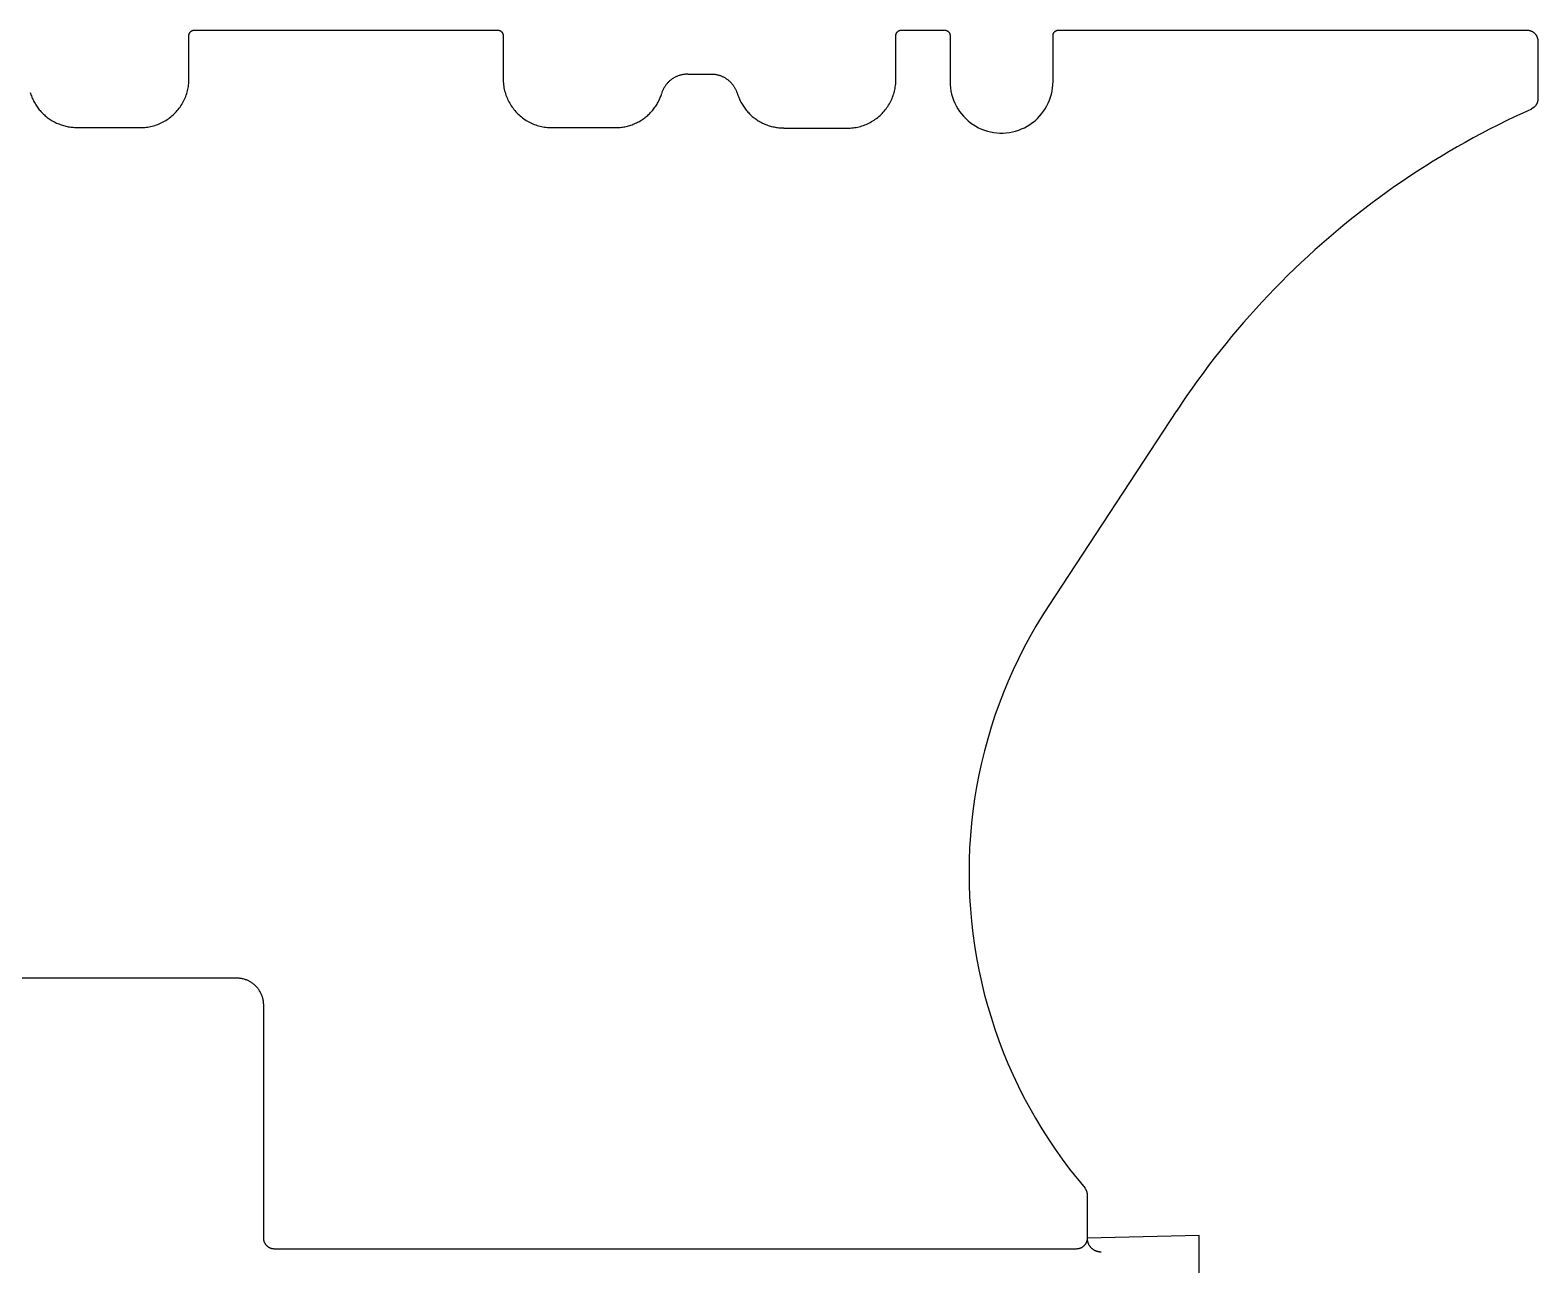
# Model space of a CAD drawing. Extents: x 15 to 3256, y 15 to 486.
# Drawn here: x 2978.2 to 3256.5, y 256.4 to 485.8 of the extents above; entities that cross this region are included whole.
import ezdxf

# ---------------------------------------------------------------- set-up
doc = ezdxf.new("R2010")
doc.units = 0

msp = doc.modelspace()

# ---------------------------------------------------------------- linework, layer by layer
at = {"layer": 'Layer 0', "color": 1}
for p, q in [((3007.5, 476.800018), (3007.5, 484.800018)), ((3008.5, 485.800018), (3064.5, 485.800018)), ((3065.5, 484.800018), (3065.5, 476.800018)), ((3138, 476.700012), (3138, 484.800018)), ((3139, 485.800018), (3147, 485.800018)), ((3148, 484.800018), (3148, 476.300018)), ((3167, 476.300018), (3167, 484.800018)), ((3168, 485.800018), (3254.5, 485.800018)), ((3256.5, 483.800018), (3256.5, 473.100006)), ((3099.600098, 477.700012), (3103.900146, 477.700012)), ((2986.800049, 467.800018), (2998.5, 467.800018)), ((3074.5, 467.800018), (3086.199951, 467.800018)), ((3117.300049, 467.700012), (3129, 467.700012)), ((3189.800049, 415.5), (3166.199951, 379.600006)), ((3016.300049, 310.800018), (2974.300049, 310.800018)), ((3021.300049, 262.800018), (3021.300049, 305.800018)), ((3173.300049, 270.700012), (3173.300049, 262.800018)), ((3194, 263.300018), (3173.300049, 262.800018)), ((3194, 256.399994), (3194, 263.300018)), ((3171.300049, 260.800018), (3023.300049, 260.800018))]:
    msp.add_line(p, q, dxfattribs=at)
for points in [[(3007.5, 484.800018), (3007.500488, 484.830811), (3007.501953, 484.861572), (3007.50415, 484.892273), (3007.507568, 484.922913), (3007.511719, 484.9534), (3007.51709, 484.983765), (3007.523193, 485.013947), (3007.530273, 485.043945), (3007.538086, 485.073669), (3007.547119, 485.10318), (3007.556885, 485.132385), (3007.567627, 485.161255), (3007.579102, 485.189789), (3007.591553, 485.217987), (3007.604736, 485.245758), (3007.618896, 485.273102), (3007.634033, 485.300018), (3007.649902, 485.326447), (3007.666504, 485.352386), (3007.683838, 485.377777), (3007.701904, 485.402649), (3007.720947, 485.426941), (3007.740479, 485.450623), (3007.760986, 485.473724), (3007.781982, 485.496155), (3007.803955, 485.517944), (3007.826416, 485.539032), (3007.849365, 485.559418), (3007.873047, 485.579102), (3007.897461, 485.598022), (3007.922119, 485.616211), (3007.947754, 485.633606), (3007.973633, 485.650238), (3008, 485.666046), (3008.026855, 485.68103), (3008.054199, 485.69519), (3008.082031, 485.708496), (3008.110107, 485.720917), (3008.138672, 485.732483), (3008.167725, 485.743164), (3008.196777, 485.75296), (3008.226318, 485.761841), (3008.256104, 485.769806), (3008.286133, 485.776855), (3008.316162, 485.78299), (3008.34668, 485.788177), (3008.377197, 485.79245), (3008.407715, 485.795746), (3008.438477, 485.798126), (3008.5, 485.800018)], [(3064.5, 485.800018), (3064.530762, 485.79953), (3064.561523, 485.798126), (3064.592285, 485.795746), (3064.622803, 485.79245), (3064.65332, 485.788208), (3064.683594, 485.78302), (3064.713867, 485.776886), (3064.743652, 485.769867), (3064.773438, 485.761902), (3064.802979, 485.753021), (3064.832031, 485.743256), (3064.861084, 485.732574), (3064.889648, 485.721039), (3064.917725, 485.708588), (3064.945557, 485.695313), (3064.9729, 485.681183), (3064.999756, 485.666199), (3065.026123, 485.650421), (3065.052002, 485.63382), (3065.077393, 485.616455), (3065.102295, 485.598297), (3065.126465, 485.579376), (3065.150391, 485.559723), (3065.17334, 485.539337), (3065.195801, 485.51828), (3065.217529, 485.496521), (3065.23877, 485.474121), (3065.259033, 485.45105), (3065.278809, 485.427399), (3065.297607, 485.403137), (3065.315918, 485.378296), (3065.333252, 485.352905), (3065.349854, 485.326996), (3065.365723, 485.300598), (3065.380615, 485.273712), (3065.394775, 485.246399), (3065.408203, 485.218628), (3065.420654, 485.190491), (3065.432129, 485.161987), (3065.442871, 485.133118), (3065.452637, 485.103943), (3065.46167, 485.074493), (3065.469482, 485.044769), (3065.476563, 485.014801), (3065.48291, 484.98465), (3065.488037, 484.954315), (3065.492188, 484.923828), (3065.495605, 484.893219), (3065.498047, 484.862549), (3065.5, 484.801025)], [(3138, 484.800018), (3138.000488, 484.830811), (3138.001953, 484.861572), (3138.00415, 484.892273), (3138.007568, 484.922913), (3138.011719, 484.9534), (3138.01709, 484.983765), (3138.023193, 485.013947), (3138.030273, 485.043945), (3138.038086, 485.073669), (3138.047119, 485.10318), (3138.056885, 485.132385), (3138.067627, 485.161255), (3138.079102, 485.189789), (3138.091553, 485.217987), (3138.104736, 485.245758), (3138.118896, 485.273102), (3138.134033, 485.300018), (3138.149902, 485.326447), (3138.166504, 485.352386), (3138.183838, 485.377777), (3138.201904, 485.402649), (3138.220947, 485.426941), (3138.240479, 485.450623), (3138.260986, 485.473724), (3138.281982, 485.496155), (3138.303955, 485.517944), (3138.326416, 485.539032), (3138.349365, 485.559418), (3138.373047, 485.579102), (3138.397461, 485.598022), (3138.422119, 485.616211), (3138.447754, 485.633606), (3138.473633, 485.650238), (3138.5, 485.666046), (3138.526855, 485.68103), (3138.554199, 485.69519), (3138.582031, 485.708496), (3138.610107, 485.720917), (3138.638672, 485.732483), (3138.667725, 485.743164), (3138.696777, 485.75296), (3138.726318, 485.761841), (3138.756104, 485.769806), (3138.786133, 485.776855), (3138.816162, 485.78299), (3138.84668, 485.788177), (3138.877197, 485.79245), (3138.907715, 485.795746), (3138.938477, 485.798126), (3139, 485.800018)], [(3147, 485.800018), (3147.030762, 485.79953), (3147.061523, 485.798126), (3147.092285, 485.795746), (3147.122803, 485.79245), (3147.15332, 485.788208), (3147.183594, 485.78302), (3147.213867, 485.776886), (3147.243652, 485.769867), (3147.273438, 485.761902), (3147.302979, 485.753021), (3147.332031, 485.743256), (3147.361084, 485.732574), (3147.389648, 485.721039), (3147.417725, 485.708588), (3147.445557, 485.695313), (3147.4729, 485.681183), (3147.499756, 485.666199), (3147.526123, 485.650421), (3147.552002, 485.63382), (3147.577393, 485.616455), (3147.602295, 485.598297), (3147.626465, 485.579376), (3147.650391, 485.559723), (3147.67334, 485.539337), (3147.695801, 485.51828), (3147.717529, 485.496521), (3147.73877, 485.474121), (3147.759033, 485.45105), (3147.778809, 485.427399), (3147.797607, 485.403137), (3147.815918, 485.378296), (3147.833252, 485.352905), (3147.849854, 485.326996), (3147.865723, 485.300598), (3147.880615, 485.273712), (3147.894775, 485.246399), (3147.908203, 485.218628), (3147.920654, 485.190491), (3147.932129, 485.161987), (3147.942871, 485.133118), (3147.952637, 485.103943), (3147.96167, 485.074493), (3147.969482, 485.044769), (3147.976563, 485.014801), (3147.98291, 484.98465), (3147.988037, 484.954315), (3147.992188, 484.923828), (3147.995605, 484.893219), (3147.998047, 484.862549), (3148, 484.801025)], [(3167, 484.800018), (3167.000488, 484.830811), (3167.001953, 484.861572), (3167.00415, 484.892273), (3167.007568, 484.922913), (3167.011719, 484.9534), (3167.01709, 484.983765), (3167.023193, 485.013947), (3167.030273, 485.043945), (3167.038086, 485.073669), (3167.047119, 485.10318), (3167.056885, 485.132385), (3167.067627, 485.161255), (3167.079102, 485.189789), (3167.091553, 485.217987), (3167.104736, 485.245758), (3167.118896, 485.273102), (3167.134033, 485.300018), (3167.149902, 485.326447), (3167.166504, 485.352386), (3167.183838, 485.377777), (3167.201904, 485.402649), (3167.220947, 485.426941), (3167.240479, 485.450623), (3167.260986, 485.473724), (3167.281982, 485.496155), (3167.303955, 485.517944), (3167.326416, 485.539032), (3167.349365, 485.559418), (3167.373047, 485.579102), (3167.397461, 485.598022), (3167.422119, 485.616211), (3167.447754, 485.633606), (3167.473633, 485.650238), (3167.5, 485.666046), (3167.526855, 485.68103), (3167.554199, 485.69519), (3167.582031, 485.708496), (3167.610107, 485.720917), (3167.638672, 485.732483), (3167.667725, 485.743164), (3167.696777, 485.75296), (3167.726318, 485.761841), (3167.756104, 485.769806), (3167.786133, 485.776855), (3167.816162, 485.78299), (3167.84668, 485.788177), (3167.877197, 485.79245), (3167.907715, 485.795746), (3167.938477, 485.798126), (3168, 485.800018)], [(3254.5, 485.800018), (3254.561523, 485.799072), (3254.623047, 485.796234), (3254.684326, 485.791504), (3254.745605, 485.784882), (3254.806641, 485.776367), (3254.867188, 485.766022), (3254.92749, 485.753784), (3254.987549, 485.739685), (3255.046875, 485.723755), (3255.105957, 485.706024), (3255.164307, 485.686462), (3255.221924, 485.665131), (3255.279053, 485.642029), (3255.335449, 485.617188), (3255.390869, 485.590607), (3255.445557, 485.562347), (3255.499512, 485.53241), (3255.552246, 485.500824), (3255.604004, 485.467651), (3255.654785, 485.432861), (3255.70459, 485.396545), (3255.753174, 485.358734), (3255.800537, 485.319427), (3255.84668, 485.278687), (3255.891602, 485.236542), (3255.935059, 485.193024), (3255.977295, 485.148193), (3256.018066, 485.102081), (3256.057373, 485.054749), (3256.095215, 485.006226), (3256.131592, 484.956573), (3256.166504, 484.905792), (3256.199707, 484.854004), (3256.231445, 484.801178), (3256.261475, 484.747437), (3256.289795, 484.69278), (3256.316406, 484.637268), (3256.341309, 484.580963), (3256.364502, 484.523926), (3256.385742, 484.466217), (3256.405273, 484.407867), (3256.423096, 484.348938), (3256.439209, 484.28949), (3256.453369, 484.229584), (3256.465576, 484.16925), (3256.476074, 484.108582), (3256.484619, 484.047638), (3256.491211, 483.98645), (3256.496094, 483.925079), (3256.5, 483.802032)], [(2998.5, 467.800018), (2998.777344, 467.804291), (2999.054443, 467.817108), (2999.331055, 467.83847), (2999.606689, 467.868317), (2999.881348, 467.906677), (3000.154785, 467.953461), (3000.426514, 468.008636), (3000.696533, 468.072205), (3000.9646, 468.144012), (3001.22998, 468.22406), (3001.49292, 468.312286), (3001.753174, 468.408539), (3002.010254, 468.512756), (3002.263916, 468.624878), (3002.513916, 468.74472), (3002.760254, 468.872253), (3003.002686, 469.007294), (3003.240479, 469.14975), (3003.474121, 469.299438), (3003.702881, 469.456299), (3003.926758, 469.620087), (3004.145264, 469.790741), (3004.358643, 469.968018), (3004.566406, 470.151794), (3004.768311, 470.341888), (3004.964355, 470.538116), (3005.154297, 470.740265), (3005.337891, 470.948212), (3005.514893, 471.161682), (3005.685303, 471.380524), (3005.848877, 471.604523), (3006.005615, 471.833435), (3006.155029, 472.067078), (3006.297119, 472.305206), (3006.432129, 472.547607), (3006.559326, 472.794067), (3006.678955, 473.044312), (3006.790771, 473.298126), (3006.894775, 473.555267), (3006.990723, 473.815491), (3007.078613, 474.078552), (3007.158447, 474.344177), (3007.22998, 474.612152), (3007.293213, 474.882202), (3007.348145, 475.154083), (3007.394775, 475.427521), (3007.432861, 475.70224), (3007.462402, 475.978027), (3007.483398, 476.254608), (3007.5, 476.809021)], [(3065.5, 476.800018), (3065.50415, 476.522858), (3065.51709, 476.245972), (3065.53833, 475.969604), (3065.568115, 475.694031), (3065.606445, 475.419495), (3065.65332, 475.146271), (3065.708252, 474.874634), (3065.771729, 474.604797), (3065.843506, 474.337067), (3065.923584, 474.071655), (3066.011719, 473.808838), (3066.107666, 473.548859), (3066.211914, 473.291962), (3066.32373, 473.038391), (3066.443604, 472.788391), (3066.570801, 472.542175), (3066.705811, 472.300018), (3066.848145, 472.062134), (3066.997559, 471.828735), (3067.154297, 471.600067), (3067.317871, 471.376312), (3067.488281, 471.157715), (3067.665283, 470.944458), (3067.848877, 470.736755), (3068.038818, 470.534821), (3068.234863, 470.338806), (3068.436768, 470.148956), (3068.644531, 469.965393), (3068.857666, 469.7883), (3069.076172, 469.617859), (3069.300049, 469.454254), (3069.528809, 469.297607), (3069.762207, 469.148071), (3070, 469.005798), (3070.242188, 468.870911), (3070.488281, 468.743561), (3070.738281, 468.62384), (3070.991943, 468.511871), (3071.248779, 468.407776), (3071.508789, 468.311646), (3071.771729, 468.223541), (3072.037109, 468.143585), (3072.304688, 468.071838), (3072.574463, 468.008392), (3072.846191, 467.953278), (3073.119385, 467.906525), (3073.394043, 467.868225), (3073.669678, 467.838409), (3073.946045, 467.817078), (3074.5, 467.800018)], [(3094.800049, 474.199982), (3094.838867, 474.318848), (3094.880615, 474.436707), (3094.925293, 474.553497), (3094.972656, 474.669128), (3095.023193, 474.783539), (3095.076416, 474.896667), (3095.132324, 475.008453), (3095.191162, 475.118805), (3095.252441, 475.227661), (3095.31665, 475.334961), (3095.383545, 475.440613), (3095.452881, 475.544586), (3095.524902, 475.64679), (3095.599609, 475.747192), (3095.676514, 475.845703), (3095.755859, 475.942261), (3095.837646, 476.036804), (3095.921875, 476.129303), (3096.008057, 476.219696), (3096.09668, 476.307892), (3096.1875, 476.39386), (3096.280518, 476.477539), (3096.375244, 476.558899), (3096.472168, 476.637878), (3096.571045, 476.714417), (3096.671875, 476.788452), (3096.774414, 476.859985), (3096.878662, 476.928955), (3096.984619, 476.9953), (3097.092285, 477.05899), (3097.201416, 477.119965), (3097.312012, 477.178223), (3097.424072, 477.233734), (3097.537354, 477.286407), (3097.6521, 477.336273), (3097.767822, 477.38327), (3097.884766, 477.427368), (3098.00293, 477.468536), (3098.12207, 477.506775), (3098.241943, 477.542023), (3098.362793, 477.57431), (3098.484131, 477.603546), (3098.606445, 477.629791), (3098.729248, 477.652954), (3098.852783, 477.673065), (3098.976563, 477.690125), (3099.10083, 477.704071), (3099.225342, 477.714935), (3099.350098, 477.722687), (3099.600098, 477.728912)], [(3103.900146, 477.700012), (3104.024414, 477.698456), (3104.148682, 477.693848), (3104.272705, 477.686127), (3104.396484, 477.675323), (3104.52002, 477.661438), (3104.643311, 477.644501), (3104.765869, 477.624481), (3104.887939, 477.60144), (3105.009521, 477.575378), (3105.130371, 477.546295), (3105.250488, 477.514221), (3105.369873, 477.479156), (3105.488037, 477.441132), (3105.605469, 477.400208), (3105.721924, 477.356354), (3105.836914, 477.309631), (3105.950928, 477.260071), (3106.063721, 477.207672), (3106.175049, 477.152496), (3106.285156, 477.094574), (3106.393555, 477.033936), (3106.500488, 476.970612), (3106.605957, 476.904633), (3106.709473, 476.83609), (3106.811523, 476.764954), (3106.911621, 476.691345), (3107.01001, 476.615234), (3107.106445, 476.536713), (3107.200684, 476.455841), (3107.292969, 476.37262), (3107.383301, 476.28714), (3107.471436, 476.199463), (3107.557373, 476.109589), (3107.640869, 476.017639), (3107.722168, 475.923615), (3107.80127, 475.827606), (3107.877686, 475.729675), (3107.951904, 475.629852), (3108.023438, 475.528229), (3108.092529, 475.424866), (3108.158936, 475.319794), (3108.222656, 475.213135), (3108.283691, 475.104889), (3108.342285, 474.995178), (3108.397949, 474.884064), (3108.450928, 474.771576), (3108.500977, 474.657806), (3108.548096, 474.542816), (3108.592529, 474.426727), (3108.672607, 474.191345)], [(3129, 467.700012), (3129.277344, 467.704285), (3129.554443, 467.717102), (3129.831055, 467.738464), (3130.106689, 467.768311), (3130.381348, 467.806671), (3130.654785, 467.853455), (3130.926514, 467.90863), (3131.196533, 467.972198), (3131.4646, 468.044006), (3131.72998, 468.124054), (3131.99292, 468.21228), (3132.253174, 468.308533), (3132.510254, 468.41275), (3132.763916, 468.524872), (3133.013916, 468.644714), (3133.260254, 468.772247), (3133.502686, 468.907288), (3133.740479, 469.049744), (3133.974121, 469.199432), (3134.202881, 469.356293), (3134.426758, 469.520081), (3134.645264, 469.690735), (3134.858643, 469.868011), (3135.066406, 470.051788), (3135.268311, 470.241882), (3135.464355, 470.43811), (3135.654297, 470.640259), (3135.837891, 470.848206), (3136.014893, 471.061676), (3136.185303, 471.280518), (3136.348877, 471.504517), (3136.505615, 471.733429), (3136.655029, 471.967072), (3136.797119, 472.2052), (3136.932129, 472.447601), (3137.059326, 472.694061), (3137.178955, 472.944305), (3137.290771, 473.19812), (3137.394775, 473.455261), (3137.490723, 473.715485), (3137.578613, 473.978546), (3137.658447, 474.244171), (3137.72998, 474.512146), (3137.793213, 474.782196), (3137.848145, 475.054077), (3137.894775, 475.327515), (3137.932861, 475.602234), (3137.962402, 475.878021), (3137.983398, 476.154602), (3138, 476.709015)], [(3148, 476.300018), (3148.018066, 475.714996), (3148.072021, 475.132202), (3148.161865, 474.553833), (3148.287109, 473.982117), (3148.447266, 473.419189), (3148.641846, 472.867188), (3148.870117, 472.328217), (3149.131104, 471.804321), (3149.423828, 471.297485), (3149.747314, 470.809631), (3150.100098, 470.342651), (3150.480957, 469.898254), (3150.888428, 469.478149), (3151.321045, 469.083984), (3151.7771, 468.717163), (3152.255127, 468.37915), (3152.752686, 468.071198), (3153.268555, 467.794464), (3153.800293, 467.550049), (3154.346191, 467.338806), (3154.904053, 467.161621), (3155.47168, 467.019073), (3156.047119, 466.911804), (3156.62793, 466.840118), (3157.212158, 466.804382), (3157.797363, 466.804688), (3158.381592, 466.841003), (3158.962402, 466.913239), (3159.537598, 467.021118), (3160.105225, 467.164185), (3160.662842, 467.341949), (3161.208496, 467.553741), (3161.73999, 467.798706), (3162.255371, 468.075928), (3162.75293, 468.384369), (3163.230469, 468.72287), (3163.686035, 469.090149), (3164.118408, 469.484772), (3164.525391, 469.905243), (3164.906006, 470.350006), (3165.258301, 470.817383), (3165.581055, 471.305542), (3165.873291, 471.812653), (3166.133789, 472.336792), (3166.361572, 472.876007), (3166.55542, 473.428192), (3166.715088, 473.991272), (3166.839844, 474.563141), (3166.929199, 475.141571), (3167, 476.309509)], [(2978.199951, 474.300018), (2978.265869, 474.083649), (2978.337158, 473.869049), (2978.413818, 473.656281), (2978.49585, 473.445526), (2978.583252, 473.236938), (2978.675781, 473.030579), (2978.773682, 472.82666), (2978.876465, 472.625244), (2978.984375, 472.426514), (2979.097412, 472.23056), (2979.215332, 472.037537), (2979.337891, 471.847534), (2979.465332, 471.660675), (2979.597412, 471.477112), (2979.734131, 471.296967), (2979.875244, 471.1203), (2980.020996, 470.947266), (2980.170898, 470.777954), (2980.324951, 470.612488), (2980.483398, 470.450958), (2980.645752, 470.293488), (2980.812012, 470.140167), (2980.981934, 469.991089), (2981.155762, 469.846375), (2981.333252, 469.706055), (2981.51416, 469.570282), (2981.698242, 469.439117), (2981.885742, 469.312653), (2982.076416, 469.190948), (2982.27002, 469.074097), (2982.466553, 468.962189), (2982.665771, 468.855255), (2982.867676, 468.753418), (2983.072266, 468.656677), (2983.279053, 468.565155), (2983.488037, 468.478882), (2983.699219, 468.397888), (2983.912354, 468.322266), (2984.127441, 468.252075), (2984.343994, 468.187317), (2984.562256, 468.128052), (2984.781982, 468.07431), (2985.00293, 468.026123), (2985.225098, 467.983551), (2985.448242, 467.946594), (2985.672119, 467.915283), (2985.896973, 467.889648), (2986.12207, 467.869659), (2986.3479, 467.855408), (2986.800049, 467.843994)], [(3086.199951, 467.800018), (3086.425293, 467.802826), (3086.650635, 467.81131), (3086.875488, 467.825409), (3087.100098, 467.845123), (3087.323975, 467.870483), (3087.547119, 467.901428), (3087.769531, 467.937958), (3087.990967, 467.980042), (3088.211426, 468.027649), (3088.43042, 468.08078), (3088.647949, 468.139343), (3088.864014, 468.203369), (3089.078613, 468.272797), (3089.29126, 468.347534), (3089.501953, 468.427582), (3089.710449, 468.512909), (3089.916992, 468.603394), (3090.12085, 468.699066), (3090.32251, 468.799774), (3090.521729, 468.905518), (3090.718018, 469.016205), (3090.911377, 469.131775), (3091.102051, 469.252167), (3091.289551, 469.377289), (3091.473633, 469.50705), (3091.654785, 469.641418), (3091.832275, 469.780243), (3092.006348, 469.923492), (3092.176758, 470.071045), (3092.343262, 470.222809), (3092.506104, 470.378693), (3092.664795, 470.538635), (3092.81958, 470.702484), (3092.970215, 470.870148), (3093.116699, 471.041534), (3093.258545, 471.216553), (3093.39624, 471.39505), (3093.529297, 471.576935), (3093.657715, 471.762115), (3093.781494, 471.950439), (3093.900635, 472.141815), (3094.014893, 472.336121), (3094.124268, 472.533203), (3094.228516, 472.732971), (3094.327881, 472.935272), (3094.422119, 473.140015), (3094.51123, 473.347076), (3094.594971, 473.556274), (3094.673584, 473.767517), (3094.814941, 474.195557)], [(3108.699951, 474.200043), (3108.765869, 473.983673), (3108.837158, 473.769073), (3108.913818, 473.556305), (3108.99585, 473.345551), (3109.083252, 473.136963), (3109.175781, 472.930603), (3109.273682, 472.726685), (3109.376465, 472.525269), (3109.484375, 472.326538), (3109.597412, 472.130585), (3109.715332, 471.937561), (3109.837891, 471.747559), (3109.965332, 471.560699), (3110.097412, 471.377136), (3110.234131, 471.196991), (3110.375244, 471.020325), (3110.520996, 470.84729), (3110.670898, 470.677979), (3110.824951, 470.512512), (3110.983398, 470.350983), (3111.145752, 470.193512), (3111.312012, 470.040192), (3111.481934, 469.891113), (3111.655762, 469.746399), (3111.833252, 469.606079), (3112.01416, 469.470306), (3112.198242, 469.339142), (3112.385742, 469.212677), (3112.576416, 469.090973), (3112.77002, 468.974121), (3112.966553, 468.862213), (3113.165771, 468.75528), (3113.367676, 468.653442), (3113.572266, 468.556702), (3113.779053, 468.465179), (3113.988037, 468.378906), (3114.199219, 468.297913), (3114.412354, 468.22229), (3114.627441, 468.1521), (3114.843994, 468.087341), (3115.062256, 468.028076), (3115.281982, 467.974335), (3115.50293, 467.926147), (3115.725098, 467.883575), (3115.948242, 467.846619), (3116.172119, 467.815308), (3116.396973, 467.789673), (3116.62207, 467.769684), (3116.8479, 467.755432), (3117.300049, 467.744019)], [(3255.300293, 471.200043), (3253.743896, 470.494415), (3252.195557, 469.771454), (3250.655273, 469.03125), (3249.123535, 468.273865), (3247.600342, 467.499451), (3246.085693, 466.708038), (3244.580078, 465.899811), (3243.08374, 465.074768), (3241.596436, 464.233093), (3240.118652, 463.374847), (3238.650879, 462.500153), (3237.192627, 461.609131), (3235.744629, 460.701874), (3234.306641, 459.778473), (3232.87915, 458.839111), (3231.462158, 457.88385), (3230.056152, 456.912811), (3228.660889, 455.926147), (3227.276855, 454.92395), (3225.904053, 453.906342), (3224.542725, 452.873505), (3223.192871, 451.8255), (3221.85498, 450.762482), (3220.529053, 449.684601), (3219.215088, 448.59198), (3217.913574, 447.484741), (3216.624268, 446.363037), (3215.347656, 445.22702), (3214.083984, 444.076782), (3212.833252, 442.912537), (3211.595459, 441.734375), (3210.37085, 440.54248), (3209.159668, 439.336975), (3207.962158, 438.118011), (3206.778076, 436.885742), (3205.608154, 435.64035), (3204.451904, 434.381958), (3203.310059, 433.110718), (3202.182373, 431.826813), (3201.069092, 430.530396), (3199.970215, 429.221649), (3198.88623, 427.900696), (3197.816895, 426.567688), (3196.762695, 425.222839), (3195.723389, 423.866333), (3194.699463, 422.49826), (3193.690918, 421.118866), (3192.697754, 419.728271), (3191.720215, 418.326691), (3189.812744, 415.491852)], [(3256.5, 473.10202), (3256.499512, 473.056), (3256.498047, 473.01004), (3256.495361, 472.964081), (3256.491699, 472.918243), (3256.487061, 472.872467), (3256.481201, 472.826813), (3256.474365, 472.781311), (3256.466553, 472.735962), (3256.457764, 472.690826), (3256.447754, 472.645905), (3256.436768, 472.601227), (3256.424805, 472.556793), (3256.411865, 472.512665), (3256.397705, 472.468842), (3256.382813, 472.425354), (3256.366699, 472.382233), (3256.349854, 472.339478), (3256.331787, 472.297119), (3256.312744, 472.255188), (3256.292969, 472.213715), (3256.271973, 472.172699), (3256.250244, 472.132202), (3256.227539, 472.092194), (3256.203857, 472.052704), (3256.179443, 472.013794), (3256.153809, 471.975464), (3256.127686, 471.937714), (3256.100342, 471.900574), (3256.07251, 471.864075), (3256.043457, 471.828247), (3256.013916, 471.79306), (3255.983398, 471.758575), (3255.952148, 471.724823), (3255.920166, 471.691772), (3255.887451, 471.659485), (3255.854004, 471.62796), (3255.81958, 471.597198), (3255.784668, 471.56723), (3255.749268, 471.538086), (3255.712891, 471.509766), (3255.676025, 471.482269), (3255.638428, 471.455658), (3255.600342, 471.429901), (3255.561523, 471.405029), (3255.522461, 471.381073), (3255.482666, 471.358002), (3255.442139, 471.335846), (3255.401367, 471.314636), (3255.360107, 471.294403), (3255.276123, 471.256744)], [(3166.199951, 379.599945), (3164.982666, 377.688599), (3163.813965, 375.747223), (3162.694336, 373.777039), (3161.624756, 371.779266), (3160.605957, 369.755219), (3159.638184, 367.706177), (3158.722412, 365.633392), (3157.859131, 363.538239), (3157.048828, 361.421997), (3156.292236, 359.286011), (3155.589355, 357.131683), (3154.941162, 354.960327), (3154.347656, 352.773346), (3153.80957, 350.572113), (3153.326904, 348.358032), (3152.900391, 346.132507), (3152.529785, 343.896942), (3152.21582, 341.652771), (3151.958252, 339.401367), (3151.757324, 337.144226), (3151.613525, 334.882751), (3151.526611, 332.618347), (3151.496826, 330.352478), (3151.523926, 328.086578), (3151.608398, 325.822113), (3151.749512, 323.560455), (3151.94751, 321.30307), (3152.202637, 319.051392), (3152.513916, 316.806854), (3152.881836, 314.570831), (3153.305908, 312.344818), (3153.785889, 310.130188), (3154.321533, 307.928314), (3154.912354, 305.740662), (3155.558105, 303.568542), (3156.258301, 301.413391), (3157.012695, 299.27655), (3157.820313, 297.159363), (3158.681396, 295.063171), (3159.594727, 292.989349), (3160.559814, 290.939148), (3161.576416, 288.91391), (3162.643799, 286.914917), (3163.760986, 284.94342), (3164.92749, 283.000671), (3166.142578, 281.087921), (3167.405273, 279.206329), (3168.715088, 277.357178), (3170.071045, 275.541534), (3172.918213, 272.015289)], [(3021.300049, 305.805023), (3021.297607, 305.958893), (3021.290283, 306.11261), (3021.27832, 306.266052), (3021.261475, 306.419037), (3021.240234, 306.571442), (3021.214111, 306.723114), (3021.18335, 306.873901), (3021.147949, 307.023682), (3021.108154, 307.172302), (3021.063477, 307.319611), (3021.014404, 307.465485), (3020.960938, 307.609802), (3020.903076, 307.75238), (3020.84082, 307.893127), (3020.77417, 308.03186), (3020.703369, 308.168518), (3020.628418, 308.302917), (3020.549316, 308.434937), (3020.466309, 308.564453), (3020.379395, 308.691376), (3020.28833, 308.815552), (3020.193604, 308.936859), (3020.095215, 309.055206), (3019.993408, 309.170441), (3019.887939, 309.282532), (3019.779053, 309.391296), (3019.666748, 309.496643), (3019.551514, 309.598511), (3019.433105, 309.696777), (3019.311523, 309.791351), (3019.187256, 309.882141), (3019.060303, 309.969055), (3018.930664, 310.052032), (3018.798584, 310.130981), (3018.664063, 310.205811), (3018.527344, 310.276489), (3018.388672, 310.342926), (3018.247803, 310.405029), (3018.105225, 310.462799), (3017.960693, 310.516144), (3017.814941, 310.565033), (3017.66748, 310.609375), (3017.518799, 310.6492), (3017.369141, 310.684418), (3017.218262, 310.714996), (3017.066406, 310.740936), (3016.914063, 310.762177), (3016.760986, 310.778717), (3016.607666, 310.790558), (3016.300049, 310.800018)], [(3172.900146, 271.999969), (3172.91626, 271.978119), (3172.932129, 271.956024), (3172.947754, 271.933746), (3172.962891, 271.911224), (3172.977783, 271.888519), (3172.992432, 271.865601), (3173.006836, 271.842499), (3173.020996, 271.819183), (3173.034668, 271.795685), (3173.047852, 271.772034), (3173.061035, 271.748169), (3173.07373, 271.724121), (3173.086182, 271.699921), (3173.098145, 271.675568), (3173.109863, 271.651031), (3173.121338, 271.626343), (3173.132324, 271.601501), (3173.143066, 271.576508), (3173.153564, 271.551392), (3173.163574, 271.526123), (3173.17334, 271.500702), (3173.182617, 271.475189), (3173.19165, 271.449524), (3173.200195, 271.423737), (3173.208496, 271.397858), (3173.216553, 271.371857), (3173.224121, 271.345734), (3173.231445, 271.319519), (3173.238281, 271.293213), (3173.244873, 271.266815), (3173.250977, 271.240326), (3173.256836, 271.213776), (3173.262207, 271.187134), (3173.267334, 271.1604), (3173.271973, 271.133636), (3173.276367, 271.106781), (3173.280273, 271.079895), (3173.283936, 271.052948), (3173.287354, 271.02594), (3173.290039, 270.998901), (3173.292725, 270.971832), (3173.294922, 270.944702), (3173.296631, 270.917572), (3173.298096, 270.890411), (3173.299072, 270.863251), (3173.299805, 270.83606), (3173.300049, 270.808868), (3173.300049, 270.781677), (3173.299561, 270.754486), (3173.297607, 270.700134)], [(3023.300049, 260.800018), (3023.238525, 260.800964), (3023.177002, 260.803802), (3023.115479, 260.808563), (3023.054199, 260.815186), (3022.993164, 260.8237), (3022.932617, 260.834076), (3022.87207, 260.846313), (3022.812256, 260.860413), (3022.752686, 260.876373), (3022.693848, 260.894135), (3022.635254, 260.913696), (3022.577637, 260.935089), (3022.520508, 260.958221), (3022.464111, 260.983093), (3022.408691, 261.009705), (3022.35376, 261.037994), (3022.300049, 261.067963), (3022.24707, 261.099579), (3022.195313, 261.132813), (3022.144531, 261.167633), (3022.094727, 261.203979), (3022.046143, 261.241852), (3021.998779, 261.281219), (3021.952637, 261.321991), (3021.907715, 261.364197), (3021.864258, 261.407745), (3021.822021, 261.452637), (3021.78125, 261.498779), (3021.741943, 261.546173), (3021.704102, 261.594757), (3021.667725, 261.64447), (3021.632813, 261.695282), (3021.599609, 261.747162), (3021.568115, 261.800018), (3021.538086, 261.853821), (3021.509766, 261.908539), (3021.483154, 261.964111), (3021.458252, 262.020447), (3021.435059, 262.077545), (3021.413818, 262.135315), (3021.394287, 262.193726), (3021.376465, 262.252686), (3021.360352, 262.312195), (3021.346436, 262.372162), (3021.333984, 262.432526), (3021.32373, 262.493225), (3021.315186, 262.55423), (3021.308594, 262.615479), (3021.303955, 262.67688), (3021.300049, 262.800018)], [(3173.300049, 262.802032), (3173.299072, 262.740387), (3173.296387, 262.678833), (3173.291748, 262.617371), (3173.285156, 262.556091), (3173.276611, 262.495026), (3173.266357, 262.434265), (3173.25415, 262.37384), (3173.23999, 262.313843), (3173.224121, 262.254303), (3173.206543, 262.195251), (3173.186768, 262.13681), (3173.165527, 262.078979), (3173.142334, 262.02182), (3173.117676, 261.965424), (3173.091064, 261.909821), (3173.062744, 261.855042), (3173.032715, 261.801178), (3173.001221, 261.74826), (3172.968018, 261.69635), (3172.933105, 261.645477), (3172.896729, 261.595703), (3172.858887, 261.547058), (3172.81958, 261.499634), (3172.778809, 261.45343), (3172.736572, 261.408478), (3172.693115, 261.364868), (3172.648193, 261.322632), (3172.602051, 261.281799), (3172.554688, 261.242401), (3172.505859, 261.204498), (3172.456299, 261.168091), (3172.405518, 261.13324), (3172.353516, 261.099945), (3172.300537, 261.068298), (3172.246826, 261.0383), (3172.192139, 261.009949), (3172.136475, 260.983307), (3172.080078, 260.958405), (3172.022949, 260.935242), (3171.965088, 260.913849), (3171.906738, 260.894257), (3171.847656, 260.876465), (3171.788086, 260.860504), (3171.728271, 260.846375), (3171.667725, 260.834106), (3171.606934, 260.82373), (3171.545898, 260.815186), (3171.484619, 260.808563), (3171.42334, 260.803802), (3171.300049, 260.800018)], [(3173.300049, 262.800018), (3173.30127, 262.721069), (3173.304932, 262.642212), (3173.311279, 262.563507), (3173.320068, 262.485016), (3173.331055, 262.40686), (3173.344727, 262.329102), (3173.36084, 262.251801), (3173.379395, 262.175049), (3173.400391, 262.098938), (3173.423584, 262.023499), (3173.449463, 261.948853), (3173.477539, 261.875031), (3173.507813, 261.802155), (3173.540527, 261.730286), (3173.575439, 261.659454), (3173.612549, 261.589783), (3173.651855, 261.521301), (3173.693359, 261.454102), (3173.736816, 261.388245), (3173.782471, 261.323792), (3173.830078, 261.260803), (3173.879639, 261.199371), (3173.931152, 261.139526), (3173.984619, 261.081329), (3174.039795, 261.024872), (3174.09668, 260.970154), (3174.155273, 260.917297), (3174.215576, 260.866302), (3174.277344, 260.81723), (3174.34082, 260.770111), (3174.405518, 260.725067), (3174.471924, 260.682068), (3174.539307, 260.641174), (3174.608154, 260.602448), (3174.678223, 260.565887), (3174.749268, 260.531586), (3174.821289, 260.499512), (3174.894531, 260.469757), (3174.968506, 260.442352), (3175.043457, 260.417267), (3175.119141, 260.394562), (3175.195313, 260.374237), (3175.272217, 260.356354), (3175.349609, 260.340912), (3175.42749, 260.327911), (3175.505859, 260.317383), (3175.584473, 260.309326), (3175.663086, 260.303772), (3175.741943, 260.30069), (3175.899902, 260.302002)]]:
    msp.add_lwpolyline(points, dxfattribs=at)

doc.saveas('drawing.dxf')
